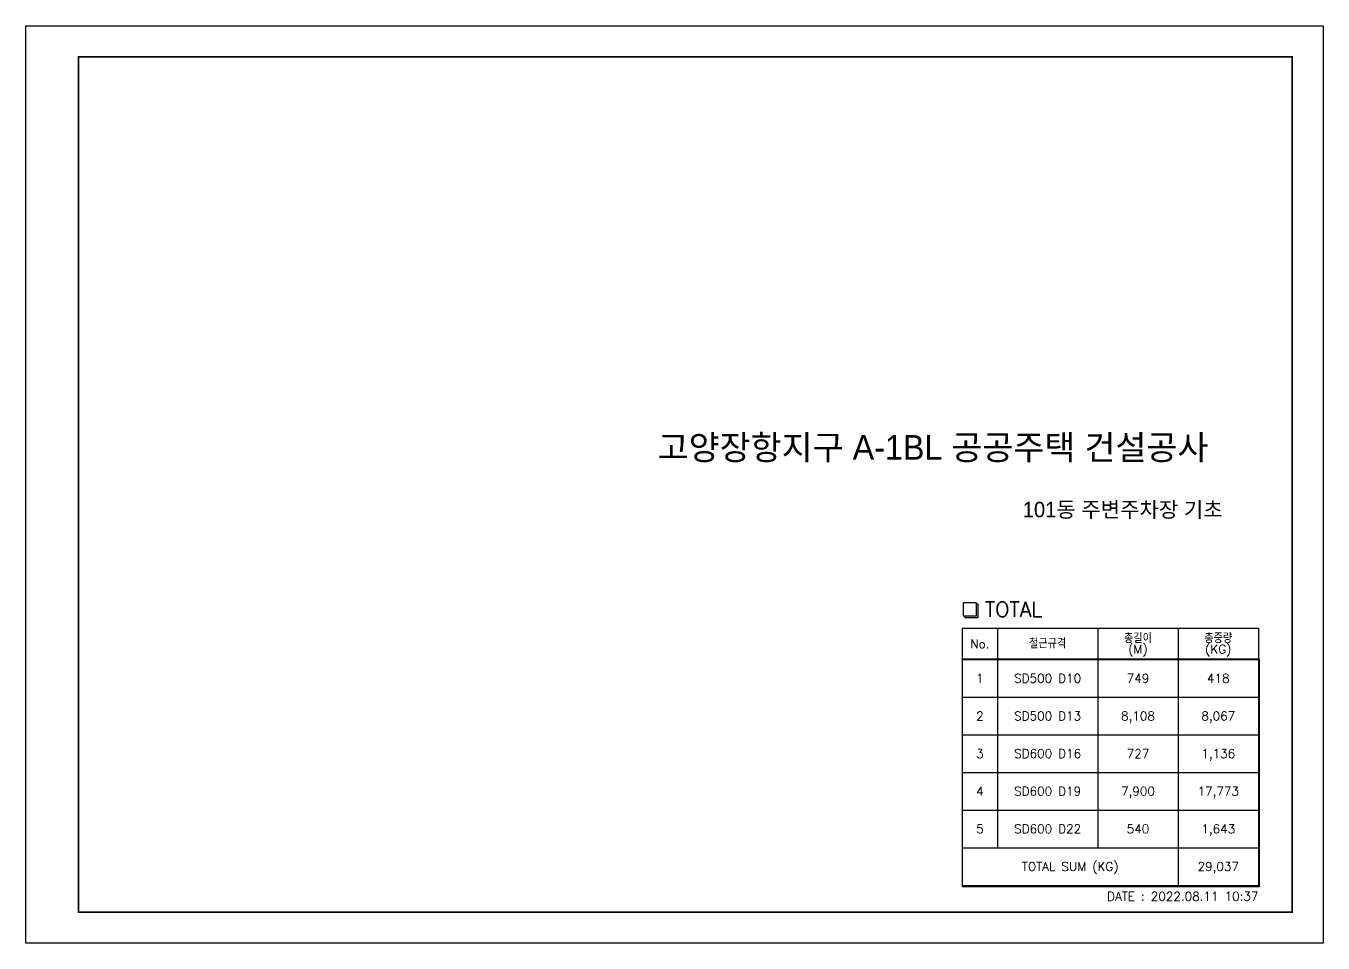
# Model space of a CAD drawing. Header units: millimetres. Extents: x 321717 to 696608, y -514806 to -16026.
# Drawn here: x 404264 to 437864, y -105820 to -82060 of the extents above; entities that cross this region are included whole.
import ezdxf
from ezdxf.enums import TextEntityAlignment as Align

# ---------------------------------------------------------------- set-up
doc = ezdxf.new("R2010")
doc.units = ezdxf.units.MM
doc.header["$LTSCALE"] = 65
doc.layers.get('Defpoints').update_dxf_attribs({"color": 145})
for name, color, linetype in [('00', 7, 'Continuous'), ('SHEET-TEXT', 2, 'Continuous'), ('XDIM', 7, 'Continuous')]:
    doc.layers.add(name, color=color, linetype=linetype)
doc.layers.add('TEXT', color=3, linetype='Continuous', lineweight=9)
doc.styles.add('XRebar', font='Romans.shx', dxfattribs={"bigfont": 'whgtxt.shx'})
doc.styles.add('돋음', font='Dotum.ttf')

# ---------------------------------------------------------------- blocks, each defined once
blk = doc.blocks.new('sdhsdthsehw')
at = {"layer": '00', "color": 1}
blk.add_lwpolyline([(33600, 0), (0, 0), (0, 23760), (33600, 23760)], close=True, dxfattribs=at)
at = {"layer": '00', "color": 3, "const_width": 40}
blk.add_lwpolyline([(32800, 800), (1360, 800), (1360, 22960), (32800, 22960)], close=True, dxfattribs=at)
at = {"layer": 'Defpoints', "color": 171, "linetype": 'Continuous'}
blk.add_lwpolyline([(24256, 7367), (31946, 7367), (31946, 1457), (24256, 1457)], close=True, dxfattribs=at)
at = {"layer": '00', "style": '돋음'}
blk.add_text('고양장항지구 A-1BL 공공주택 건설공사', height=640, rotation=0.0009, dxfattribs=at).set_placement((23497, 12521), align=Align.CENTER)

msp = doc.modelspace()

# ---------------------------------------------------------------- linework, layer by layer
at = {"layer": 'XDIM', "color": 220, "linetype": 'Continuous', "ltscale": 1.17755e-311}
for p, q in [((428519.2, -97662.2), (436189.2, -97662.2)), ((428519.2, -97662.2), (428519.2, -104324.7)), ((429429.2, -97662.2), (429429.2, -103349.7)), ((432029.2, -97662.2), (432029.2, -103349.7)), ((434109.2, -97662.2), (434109.2, -104324.7)), ((436189.2, -97662.2), (436189.2, -104324.7)), ((428519.2, -98474.7), (436189.2, -98474.7)), ((428519.2, -99449.7), (436189.2, -99449.7)), ((428519.2, -100424.7), (436189.2, -100424.7)), ((428519.2, -101399.7), (436189.2, -101399.7)), ((428519.2, -102374.7), (436189.2, -102374.7)), ((428519.2, -103349.7), (436189.2, -103349.7)), ((428519.2, -104324.7), (436189.2, -104324.7))]:
    msp.add_line(p, q, dxfattribs=at)
at = {"layer": 'XDIM', "color": 50, "linetype": 'Continuous', "ltscale": 1.17755e-311}
msp.add_lwpolyline([(428585.5, -97346.3), (428885.8, -97346.3), (428885.8, -97003.1), (428542.6, -97003.1), (428542.6, -97346.3), (428585.5, -97346.3), (428585.5, -97389.2), (428932.6, -97389.2), (428932.6, -97042.1), (428885.8, -97042.1)], dxfattribs=at)
at = {"layer": 'XDIM', "color": 220, "linetype": 'Continuous', "ltscale": 1.17755e-311}
msp.add_solid([(428519.2, -97662.2), (428519.3, -97662.2), (428519.2, -97662.2)], dxfattribs=at)

# ---------------------------------------------------------------- block references
at = {"layer": 'TEXT', "color": 4}
msp.add_blockref('sdhsdthsehw', (404263.6, -105820.2), dxfattribs=at)

# ---------------------------------------------------------------- texts
at = {"layer": 'SHEET-TEXT', "color": 3, "style": '돋음'}
msp.add_text('101동 주변주차장 기초', height=400, rotation=0.00089, dxfattribs=at).set_placement((432672.8, -94788.9), align=Align.CENTER)
at = {"layer": 'XDIM', "color": 50, "linetype": 'Continuous', "ltscale": 1.17755e-311, "style": 'XRebar'}
msp.add_text('TOTAL', height=390, dxfattribs=at).set_placement((429104.2, -97174.7), align=Align.MIDDLE_LEFT)
for s, p in [('No.', (428974.2, -98068.5)), ('철근규격', (430729.2, -98068.5)), ('총길이', (433069.2, -97932)), ('(M)', (433069.2, -98205)), ('총중량', (435149.2, -97932)), ('(KG)', (435149.2, -98205)), ('1', (428974.2, -98962.2)), ('SD500 D10', (430729.2, -98962.2)), ('749', (433069.2, -98962.2)), ('418', (435149.2, -98962.2)), ('2', (428974.2, -99937.2)), ('SD500 D13', (430729.2, -99937.2)), ('8,108', (433069.2, -99937.2)), ('8,067', (435149.2, -99937.2)), ('3', (428974.2, -100912.2)), ('SD600 D16', (430729.2, -100912.2)), ('727', (433069.2, -100912.2)), ('1,136', (435149.2, -100912.2)), ('4', (428974.2, -101887.2)), ('SD600 D19', (430729.2, -101887.2)), ('7,900', (433069.2, -101887.2)), ('17,773', (435149.2, -101887.2)), ('5', (428974.2, -102862.2)), ('SD600 D22', (430729.2, -102862.2)), ('540', (433069.2, -102862.2)), ('1,643', (435149.2, -102862.2)), ('TOTAL SUM (KG)', (431314.2, -103837.2)), ('29,037', (435149.2, -103837.2))]:
    msp.add_text(s, height=227.5, dxfattribs=at).set_placement(p, align=Align.MIDDLE_CENTER)
at = {"layer": 'XDIM', "color": 3, "linetype": 'Continuous', "ltscale": 1.17755e-311, "style": 'XRebar'}
msp.add_text('DATE : 2022.08.11 10:37', height=227.5, dxfattribs=at).set_placement((436189.2, -104495.3), align=Align.TOP_RIGHT)

doc.saveas('drawing.dxf')
